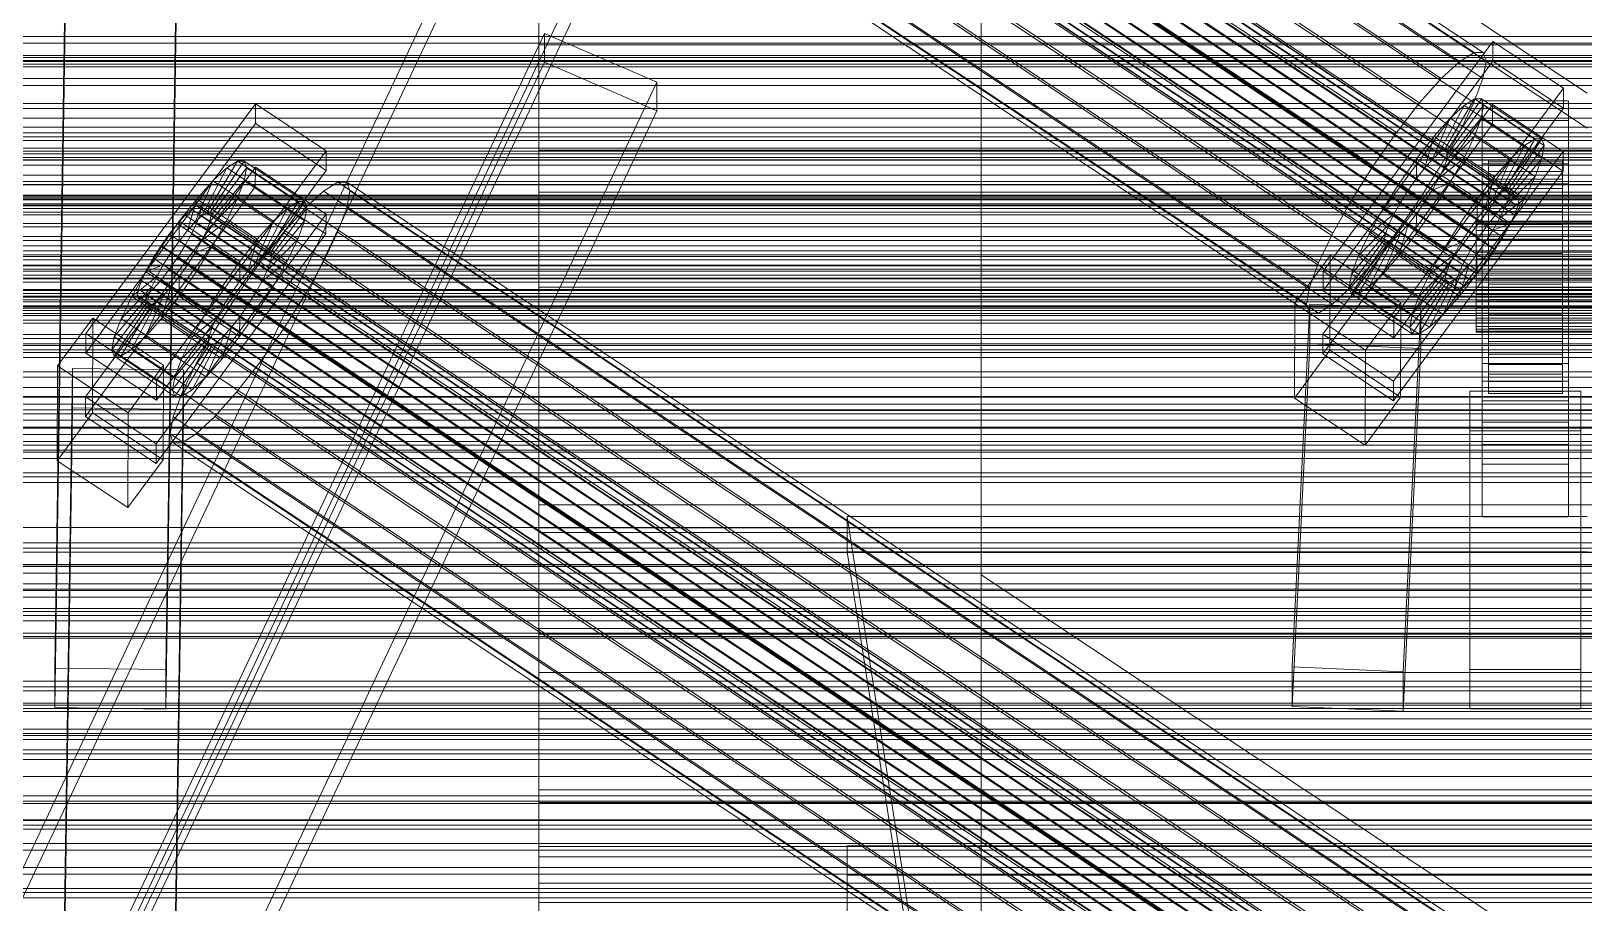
# Model space of a CAD drawing. Header units: millimetres. Extents: x -1970 to 59977, y -50268 to 6837.
# Drawn here: x -382.4 to -130.5, y -32689.6 to -32548.3 of the extents above; entities that cross this region are included whole.
import ezdxf

# ---------------------------------------------------------------- set-up
doc = ezdxf.new("R2010")
doc.units = ezdxf.units.MM
for name, color, linetype, lineweight in [('frontal_C01', 7, 'Continuous', 0), ('frontal_C02', 7, 'Continuous', 0), ('frontal_C03', 7, 'Continuous', 0), ('frontal_C03-dry', 7, 'Continuous', 0)]:
    doc.layers.add(name, color=color, linetype=linetype, lineweight=lineweight)

msp = doc.modelspace()

# ---------------------------------------------------------------- linework, layer by layer
at = {"layer": 'frontal_C01'}
for p, q in [((-334.938, -32430.836), (-150.629, -32553.167)), ((-332.629, -32429.388), (-148.32, -32551.72)), ((-331.181, -32429.381), (-146.872, -32551.713)), ((-330.692, -32430.815), (-146.383, -32553.146)), ((-355.53, -32433.246), (-141.731, -32575.15)), ((-355.017, -32433.243), (-141.218, -32575.148)), ((-357.415, -32434.747), (-143.617, -32576.651)), ((-356.348, -32433.759), (-142.549, -32575.663)), ((-355.022, -32434.735), (-141.224, -32576.64)), ((-354.844, -32433.751), (-141.045, -32575.656)), ((-337.95, -32433.624), (-153.641, -32555.956)), ((-331.197, -32433.591), (-146.887, -32555.922)), ((-146.196, -32579.757), (-359.995, -32437.852)), ((-358.659, -32436.143), (-144.861, -32578.048)), ((-356.363, -32437.834), (-142.565, -32579.738)), ((-355.541, -32436.128), (-141.742, -32578.032)), ((-341.461, -32437.565), (-157.152, -32559.896)), ((-332.659, -32437.521), (-148.35, -32559.852)), ((-361.332, -32439.757), (-147.533, -32581.662)), ((-357.434, -32439.738), (-143.635, -32581.642)), ((-363.648, -32443.633), (-149.85, -32585.538)), ((-362.578, -32441.729), (-148.779, -32583.634)), ((-360.017, -32443.615), (-146.218, -32585.52)), ((-358.68, -32441.71), (-144.881, -32583.614)), ((-160.922, -32564.719), (-345.231, -32442.388)), ((-334.981, -32442.337), (-150.672, -32564.668)), ((-364.471, -32445.34), (-150.672, -32587.244)), ((-361.352, -32445.324), (-147.554, -32587.229)), ((-365.168, -32447.716), (-151.369, -32589.62)), ((-364.995, -32448.224), (-151.196, -32590.128)), ((-364.989, -32446.732), (-151.191, -32588.637)), ((-364.482, -32448.221), (-150.683, -32590.126)), ((-363.664, -32447.708), (-149.865, -32589.613)), ((-362.596, -32446.72), (-148.798, -32588.625)), ((-349.002, -32447.765), (-164.693, -32570.096)), ((-338.003, -32447.71), (-153.694, -32570.042)), ((-352.519, -32453.33), (-168.21, -32575.662)), ((-341.52, -32453.275), (-157.211, -32575.607)), ((-355.541, -32458.704), (-171.232, -32581.035)), ((-345.291, -32458.653), (-160.982, -32580.984)), ((-378.512, -32651.552), (-375.644, -32459.604)), ((-357.646, -32459.846), (-360.514, -32651.793)), ((-357.863, -32463.52), (-173.554, -32585.851)), ((-349.061, -32463.476), (-164.752, -32585.807)), ((-378.512, -32657.956), (-375.644, -32466.008)), ((-360.514, -32658.197), (-357.646, -32466.249)), ((-359.326, -32467.45), (-175.016, -32589.781)), ((-352.572, -32467.416), (-168.263, -32589.747)), ((-359.83, -32470.226), (-175.521, -32592.557)), ((-355.584, -32470.205), (-171.275, -32592.536)), ((-359.341, -32471.659), (-175.032, -32593.991)), ((-357.893, -32471.652), (-173.584, -32593.983)), ((-130, -32558.316), (-228.298, -32493.072)), ((-228.298, -32493.072), (-228.298, -32636.423)), ((-228.298, -32642.111), (-228.298, -32498.76)), ((-228.298, -32498.76), (-130, -32564.003)), ((-300, -32521.477), (-300, -32567.576)), ((-300, -32589.772), (-300, -32545.296)), ((-172.809, -32587.154), (-145.277, -32549.915)), ((-150.629, -32553.167), (-148.32, -32551.72)), ((-148.32, -32551.72), (-146.872, -32551.713)), ((-146.872, -32551.713), (-146.383, -32553.146)), ((-145.289, -32553.117), (-145.277, -32549.915)), ((-145.277, -32549.915), (-133.809, -32557.527)), ((-145.289, -32553.117), (-172.821, -32590.356)), ((-153.641, -32555.956), (-150.629, -32553.167)), ((-146.383, -32553.146), (-146.887, -32555.922)), ((-133.821, -32560.729), (-145.289, -32553.117)), ((-157.152, -32559.896), (-153.641, -32555.956)), ((-146.887, -32555.922), (-148.35, -32559.852)), ((-133.809, -32557.527), (-161.341, -32594.766)), ((-153.199, -32567.539), (-148.226, -32559.219)), ((-152.686, -32567.536), (-147.143, -32559.214)), ((-148.226, -32559.219), (-149.953, -32560.302)), ((-147.143, -32559.214), (-148.226, -32559.219)), ((-148.226, -32559.219), (-138.396, -32565.743)), ((-147.143, -32559.214), (-137.313, -32565.738)), ((-146.777, -32560.286), (-147.143, -32559.214)), ((-133.809, -32557.527), (-133.821, -32560.729)), ((-373.501, -32597.3), (-345.969, -32560.061)), ((-345.981, -32563.263), (-345.969, -32560.061)), ((-345.969, -32560.061), (-334.501, -32567.673)), ((-172.847, -32597.4), (-145.315, -32560.161)), ((-161.353, -32597.968), (-133.821, -32560.729)), ((-160.922, -32564.719), (-157.152, -32559.896)), ((-154.017, -32568.052), (-149.953, -32560.302)), ((-152.513, -32568.044), (-146.777, -32560.286)), ((-149.953, -32560.302), (-152.207, -32562.388)), ((-148.35, -32559.852), (-150.672, -32564.668)), ((-149.953, -32560.302), (-140.123, -32566.826)), ((-147.155, -32562.363), (-146.777, -32560.286)), ((-147, -32562.755), (-147, -32559.553)), ((-147, -32559.553), (-133, -32559.553)), ((-147, -32605.026), (-147, -32559.553)), ((-146.777, -32560.286), (-136.948, -32566.81)), ((-145.327, -32563.363), (-145.315, -32560.161)), ((-145.315, -32560.161), (-133.847, -32567.773)), ((-133, -32559.553), (-133, -32562.755)), ((-133, -32559.553), (-133, -32605.026)), ((-345.981, -32563.263), (-373.513, -32600.502)), ((-334.513, -32570.875), (-345.981, -32563.263)), ((-145.327, -32563.363), (-172.859, -32600.602)), ((-155.085, -32569.04), (-152.207, -32562.388)), ((-152.207, -32562.388), (-154.833, -32565.335)), ((-152.692, -32569.028), (-147.155, -32562.363)), ((-152.207, -32562.388), (-142.377, -32568.912)), ((-148.249, -32565.302), (-147.155, -32562.363)), ((-147.155, -32562.363), (-137.325, -32568.887)), ((-133, -32562.755), (-147, -32562.755)), ((-147, -32562.755), (-147, -32608.228)), ((-133.859, -32570.974), (-145.327, -32563.363)), ((-133, -32608.228), (-133, -32562.755)), ((-164.693, -32570.096), (-160.922, -32564.719)), ((-154.833, -32565.335), (-157.653, -32568.943)), ((-156.329, -32570.436), (-154.833, -32565.335)), ((-154.833, -32565.335), (-145.003, -32571.86)), ((-150.672, -32564.668), (-153.694, -32570.042)), ((-153.21, -32570.42), (-148.249, -32565.302)), ((-149.985, -32568.905), (-148.249, -32565.302)), ((-148.249, -32565.302), (-138.419, -32571.827)), ((-140.123, -32566.826), (-144.188, -32574.576)), ((-138.396, -32565.743), (-143.369, -32574.063)), ((-137.313, -32565.738), (-142.856, -32574.061)), ((-136.948, -32566.81), (-142.683, -32574.568)), ((-142.377, -32568.912), (-140.123, -32566.826)), ((-140.123, -32566.826), (-138.396, -32565.743)), ((-138.396, -32565.743), (-137.313, -32565.738)), ((-136.948, -32566.81), (-137.325, -32568.887)), ((-137.313, -32565.738), (-136.948, -32566.81)), ((-334.501, -32567.673), (-362.033, -32604.912)), ((-353.892, -32577.685), (-348.918, -32569.365)), ((-353.378, -32577.682), (-347.835, -32569.36)), ((-348.918, -32569.365), (-350.645, -32570.448)), ((-347.835, -32569.36), (-348.918, -32569.365)), ((-348.918, -32569.365), (-339.088, -32575.889)), ((-347.835, -32569.36), (-338.005, -32575.884)), ((-347.47, -32570.432), (-347.835, -32569.36)), ((-334.501, -32567.673), (-334.513, -32570.875)), ((-300, -32567.576), (-300, -32609.747)), ((300, -32567.576), (-300, -32567.576)), ((-133.847, -32567.773), (-161.379, -32605.012)), ((-157.653, -32568.943), (-160.474, -32572.965)), ((-157.653, -32568.943), (-157.665, -32572.145)), ((-147.823, -32575.467), (-157.653, -32568.943)), ((-156.329, -32570.436), (-155.085, -32569.04)), ((-155.085, -32569.04), (-154.017, -32568.052)), ((-145.255, -32575.564), (-155.085, -32569.04)), ((-154.033, -32572.127), (-149.985, -32568.905)), ((-154.017, -32568.052), (-153.199, -32567.539)), ((-144.188, -32574.576), (-154.017, -32568.052)), ((-152.692, -32569.028), (-153.21, -32570.42)), ((-153.199, -32567.539), (-152.686, -32567.536)), ((-143.369, -32574.063), (-153.199, -32567.539)), ((-152.513, -32568.044), (-152.692, -32569.028)), ((-142.862, -32575.552), (-152.692, -32569.028)), ((-142.856, -32574.061), (-152.686, -32567.536)), ((-152.686, -32567.536), (-152.513, -32568.044)), ((-142.683, -32574.568), (-152.513, -32568.044)), ((-152.246, -32572.924), (-149.985, -32568.905)), ((-149.985, -32568.905), (-140.156, -32575.429)), ((-146, -32579.084), (-146, -32569.105)), ((-146, -32569.105), (-146, -32569.436)), ((-146, -32569.105), (-134, -32569.105)), ((-146, -32570.066), (-146, -32569.105)), ((-146, -32579.241), (-146, -32569.436)), ((-146, -32569.436), (-146, -32571.037)), ((-146, -32569.436), (-134, -32569.436)), ((-142.377, -32568.912), (-145.255, -32575.564)), ((-145.003, -32571.86), (-142.377, -32568.912)), ((-137.325, -32568.887), (-142.862, -32575.552)), ((-137.325, -32568.887), (-138.419, -32571.827)), ((-134, -32569.436), (-134, -32569.105)), ((-134, -32569.105), (-134, -32579.084)), ((-134, -32569.105), (-134, -32570.066)), ((-134, -32571.037), (-134, -32569.436)), ((-134, -32569.436), (-134, -32579.241)), ((-133.847, -32567.773), (-133.859, -32570.974)), ((-373.539, -32607.546), (-346.008, -32570.307)), ((-362.045, -32608.114), (-334.513, -32570.875)), ((-354.71, -32578.197), (-350.645, -32570.448)), ((-353.205, -32578.19), (-347.47, -32570.432)), ((-350.645, -32570.448), (-352.899, -32572.534)), ((-350.645, -32570.448), (-340.816, -32576.972)), ((-347.847, -32572.508), (-347.47, -32570.432)), ((-347.47, -32570.432), (-337.64, -32576.956)), ((-346.02, -32573.508), (-346.008, -32570.307)), ((-346.008, -32570.307), (-334.539, -32577.918)), ((-168.21, -32575.662), (-164.693, -32570.096)), ((-161.391, -32608.213), (-133.859, -32570.974)), ((-157.665, -32572.145), (-156.329, -32570.436)), ((-153.694, -32570.042), (-157.211, -32575.607)), ((-146.499, -32576.96), (-156.329, -32570.436)), ((-154.033, -32572.127), (-155.103, -32574.031)), ((-153.21, -32570.42), (-154.033, -32572.127)), ((-144.203, -32578.651), (-154.033, -32572.127)), ((-143.38, -32576.945), (-153.21, -32570.42)), ((-147.823, -32575.467), (-145.003, -32571.86)), ((-147, -32573), (-147, -32569.799)), ((-147, -32569.799), (-133, -32569.799)), ((-147, -32615.272), (-147, -32569.799)), ((-145.003, -32571.86), (-146.499, -32576.96)), ((-146, -32579.54), (-146, -32570.066)), ((-146, -32570.066), (-134, -32570.066)), ((-146, -32572.254), (-146, -32570.066)), ((-146, -32579.999), (-146, -32571.037)), ((-146, -32571.037), (-146, -32573.798)), ((-146, -32571.037), (-134, -32571.037)), ((-138.419, -32571.827), (-143.38, -32576.945)), ((-138.419, -32571.827), (-140.156, -32575.429)), ((-134, -32570.066), (-134, -32579.54)), ((-134, -32570.066), (-134, -32572.254)), ((-134, -32573.798), (-134, -32571.037)), ((-134, -32571.037), (-134, -32579.999)), ((-133, -32569.799), (-133, -32573)), ((-133, -32569.799), (-133, -32615.272)), ((-346.02, -32573.508), (-373.551, -32610.747)), ((-355.777, -32579.186), (-352.899, -32572.534)), ((-352.899, -32572.534), (-355.525, -32575.481)), ((-353.384, -32579.174), (-347.847, -32572.508)), ((-352.899, -32572.534), (-343.069, -32579.058)), ((-348.941, -32575.448), (-347.847, -32572.508)), ((-347.847, -32572.508), (-338.017, -32579.033)), ((-334.551, -32581.12), (-346.02, -32573.508)), ((-334.938, -32574.187), (-337.95, -32576.976)), ((-332.629, -32572.74), (-334.938, -32574.187)), ((-334.938, -32574.187), (-150.629, -32696.518)), ((-331.181, -32572.732), (-332.629, -32572.74)), ((-332.629, -32572.74), (-148.32, -32695.071)), ((-331.197, -32576.942), (-330.692, -32574.166)), ((-330.692, -32574.166), (-331.181, -32572.732)), ((-331.181, -32572.732), (-146.872, -32695.064)), ((-330.692, -32574.166), (-146.383, -32696.497)), ((-160.474, -32572.965), (-163.105, -32577.128)), ((-159.001, -32574.05), (-160.474, -32572.965)), ((-160.474, -32572.965), (-150.644, -32579.49)), ((-160.247, -32576.022), (-159.001, -32574.05)), ((-159.001, -32574.05), (-157.665, -32572.145)), ((-149.171, -32580.574), (-159.001, -32574.05)), ((-157.665, -32572.145), (-147.835, -32578.669)), ((-155.103, -32574.031), (-156.35, -32576.003)), ((-155.103, -32574.031), (-152.246, -32572.924)), ((-145.274, -32580.555), (-155.103, -32574.031)), ((-154.877, -32577.087), (-152.246, -32572.924)), ((-152.246, -32572.924), (-142.416, -32579.449)), ((-133, -32573), (-147, -32573)), ((-147, -32573), (-147, -32618.474)), ((-146, -32580.576), (-146, -32572.254)), ((-146, -32572.254), (-134, -32572.254)), ((-146, -32575.519), (-146, -32572.254)), ((-146, -32581.307), (-146, -32573.798)), ((-146, -32573.798), (-146, -32577.531)), ((-146, -32573.798), (-134, -32573.798)), ((-144.188, -32574.576), (-145.255, -32575.564)), ((-143.369, -32574.063), (-144.188, -32574.576)), ((-142.856, -32574.061), (-143.369, -32574.063)), ((-142.862, -32575.552), (-142.683, -32574.568)), ((-142.683, -32574.568), (-142.856, -32574.061)), ((-134, -32572.254), (-134, -32580.576)), ((-134, -32572.254), (-134, -32575.519)), ((-134, -32577.531), (-134, -32573.798)), ((-134, -32573.798), (-134, -32581.307)), ((-133, -32618.474), (-133, -32573)), ((-355.525, -32575.481), (-358.345, -32579.089)), ((-356.348, -32577.11), (-357.415, -32578.098)), ((-357.021, -32580.582), (-355.525, -32575.481)), ((-355.53, -32576.597), (-356.348, -32577.11)), ((-356.348, -32577.11), (-142.549, -32719.014)), ((-355.017, -32576.595), (-355.53, -32576.597)), ((-355.53, -32576.597), (-141.731, -32718.502)), ((-355.525, -32575.481), (-345.695, -32582.005)), ((-355.022, -32578.086), (-354.844, -32577.102)), ((-354.844, -32577.102), (-355.017, -32576.595)), ((-355.017, -32576.595), (-141.218, -32718.499)), ((-354.844, -32577.102), (-141.045, -32719.007)), ((-353.902, -32580.566), (-348.941, -32575.448)), ((-350.678, -32579.051), (-348.941, -32575.448)), ((-348.941, -32575.448), (-339.111, -32581.973)), ((-340.816, -32576.972), (-344.88, -32584.722)), ((-339.088, -32575.889), (-344.062, -32584.209)), ((-338.005, -32575.884), (-343.549, -32584.206)), ((-337.64, -32576.956), (-343.376, -32584.714)), ((-343.069, -32579.058), (-340.816, -32576.972)), ((-337.95, -32576.976), (-341.461, -32580.916)), ((-340.816, -32576.972), (-339.088, -32575.889)), ((-339.088, -32575.889), (-338.005, -32575.884)), ((-337.64, -32576.956), (-338.017, -32579.033)), ((-338.005, -32575.884), (-337.64, -32576.956)), ((-337.95, -32576.976), (-153.641, -32699.307)), ((-332.659, -32580.872), (-331.197, -32576.942)), ((-331.197, -32576.942), (-146.887, -32699.273)), ((-171.232, -32581.035), (-168.21, -32575.662)), ((-163.105, -32577.128), (-165.365, -32581.148)), ((-160.247, -32576.022), (-163.105, -32577.128)), ((-163.105, -32577.128), (-153.275, -32583.653)), ((-161.318, -32577.926), (-160.247, -32576.022)), ((-157.211, -32575.607), (-160.982, -32580.984)), ((-150.417, -32582.546), (-160.247, -32576.022)), ((-157.698, -32581.11), (-154.877, -32577.087)), ((-156.35, -32576.003), (-157.686, -32577.908)), ((-156.35, -32576.003), (-154.877, -32577.087)), ((-146.52, -32582.527), (-156.35, -32576.003)), ((-154.877, -32577.087), (-145.047, -32583.612)), ((-150.644, -32579.49), (-147.823, -32575.467)), ((-147.835, -32578.669), (-147.823, -32575.467)), ((-146.499, -32576.96), (-147.835, -32578.669)), ((-145.255, -32575.564), (-146.499, -32576.96)), ((-146, -32582.123), (-146, -32575.519)), ((-146, -32575.519), (-134, -32575.519)), ((-146, -32579.64), (-146, -32575.519)), ((-144.861, -32578.048), (-143.617, -32576.651)), ((-140.156, -32575.429), (-144.203, -32578.651)), ((-144.203, -32578.651), (-143.38, -32576.945)), ((-143.617, -32576.651), (-142.549, -32575.663)), ((-143.38, -32576.945), (-142.862, -32575.552)), ((-142.549, -32575.663), (-141.731, -32575.15)), ((-140.156, -32575.429), (-142.416, -32579.449)), ((-141.224, -32576.64), (-141.742, -32578.032)), ((-141.731, -32575.15), (-141.218, -32575.148)), ((-141.045, -32575.656), (-141.224, -32576.64)), ((-141.218, -32575.148), (-141.045, -32575.656)), ((-134, -32575.519), (-134, -32582.123)), ((-134, -32575.519), (-134, -32579.64)), ((-334.539, -32577.918), (-362.071, -32615.157)), ((-358.345, -32579.089), (-361.166, -32583.111)), ((-358.659, -32579.494), (-359.995, -32581.203)), ((-357.415, -32578.098), (-358.659, -32579.494)), ((-358.659, -32579.494), (-144.861, -32721.399)), ((-358.345, -32579.089), (-358.357, -32582.291)), ((-348.515, -32585.613), (-358.345, -32579.089)), ((-357.415, -32578.098), (-143.617, -32720.003)), ((-357.021, -32580.582), (-355.777, -32579.186)), ((-356.363, -32581.185), (-355.541, -32579.479)), ((-355.777, -32579.186), (-354.71, -32578.197)), ((-345.947, -32585.71), (-355.777, -32579.186)), ((-355.541, -32579.479), (-355.022, -32578.086)), ((-355.541, -32579.479), (-141.742, -32721.383)), ((-355.022, -32578.086), (-141.224, -32719.991)), ((-354.725, -32582.273), (-350.678, -32579.051)), ((-354.71, -32578.197), (-353.892, -32577.685)), ((-344.88, -32584.722), (-354.71, -32578.197)), ((-353.384, -32579.174), (-353.902, -32580.566)), ((-353.892, -32577.685), (-353.378, -32577.682)), ((-344.062, -32584.209), (-353.892, -32577.685)), ((-353.205, -32578.19), (-353.384, -32579.174)), ((-343.554, -32585.698), (-353.384, -32579.174)), ((-343.549, -32584.206), (-353.378, -32577.682)), ((-353.378, -32577.682), (-353.205, -32578.19)), ((-343.376, -32584.714), (-353.205, -32578.19)), ((-352.938, -32583.07), (-350.678, -32579.051)), ((-350.678, -32579.051), (-340.848, -32585.575)), ((-343.069, -32579.058), (-345.947, -32585.71)), ((-345.695, -32582.005), (-343.069, -32579.058)), ((-338.017, -32579.033), (-343.554, -32585.698)), ((-338.017, -32579.033), (-339.111, -32581.973)), ((-334.539, -32577.918), (-334.551, -32581.12)), ((-162.14, -32579.632), (-167.102, -32584.75)), ((-161.318, -32577.926), (-165.365, -32581.148)), ((-162.659, -32581.025), (-162.14, -32579.632)), ((-162.14, -32579.632), (-161.318, -32577.926)), ((-152.311, -32586.157), (-162.14, -32579.632)), ((-151.488, -32584.45), (-161.318, -32577.926)), ((-159.022, -32579.617), (-160.518, -32584.718)), ((-159.022, -32579.617), (-160.266, -32581.013)), ((-157.686, -32577.908), (-159.022, -32579.617)), ((-149.192, -32586.141), (-159.022, -32579.617)), ((-157.686, -32577.908), (-157.698, -32581.11)), ((-147.856, -32584.432), (-157.686, -32577.908)), ((-153.275, -32583.653), (-150.644, -32579.49)), ((-150.644, -32579.49), (-149.171, -32580.574)), ((-147.835, -32578.669), (-149.171, -32580.574)), ((-148, -32579.54), (-148, -32579.084)), ((-148, -32579.084), (-148, -32579.241)), ((-148, -32579.084), (148, -32579.084)), ((-148, -32579.241), (-148, -32579.999)), ((-148, -32579.241), (148, -32579.241)), ((-148, -32580.576), (-148, -32579.54)), ((-148, -32579.54), (148, -32579.54)), ((-146.196, -32579.757), (-144.861, -32578.048)), ((-146, -32583.076), (-146, -32577.531)), ((-146, -32577.531), (-146, -32581.983)), ((-146, -32577.531), (-134, -32577.531)), ((-146, -32579.241), (-146, -32579.084)), ((-134, -32579.084), (-146, -32579.084)), ((-146, -32579.084), (-146, -32579.54)), ((-146, -32579.999), (-146, -32579.241)), ((-134, -32579.241), (-146, -32579.241)), ((-134, -32579.54), (-146, -32579.54)), ((-146, -32579.54), (-146, -32580.576)), ((-146, -32584.075), (-146, -32579.64)), ((-146, -32579.64), (-134, -32579.64)), ((-146, -32584.334), (-146, -32579.64)), ((-145.274, -32580.555), (-144.203, -32578.651)), ((-142.416, -32579.449), (-145.274, -32580.555)), ((-142.416, -32579.449), (-145.047, -32583.612)), ((-141.742, -32578.032), (-142.565, -32579.738)), ((-134, -32581.983), (-134, -32577.531)), ((-134, -32577.531), (-134, -32583.076)), ((-134, -32579.084), (-134, -32579.241)), ((-134, -32579.54), (-134, -32579.084)), ((-134, -32579.241), (-134, -32579.999)), ((-134, -32580.576), (-134, -32579.54)), ((-134, -32579.64), (-134, -32584.075)), ((-134, -32579.64), (-134, -32584.334)), ((-362.083, -32618.359), (-334.551, -32581.12)), ((-359.995, -32581.203), (-361.332, -32583.109)), ((-146.196, -32723.108), (-359.995, -32581.203)), ((-358.357, -32582.291), (-357.021, -32580.582)), ((-357.434, -32583.089), (-356.363, -32581.185)), ((-347.191, -32587.106), (-357.021, -32580.582)), ((-356.363, -32581.185), (-142.565, -32723.09)), ((-353.902, -32580.566), (-354.725, -32582.273)), ((-344.073, -32587.09), (-353.902, -32580.566)), ((-348.515, -32585.613), (-345.695, -32582.005)), ((-345.695, -32582.005), (-347.191, -32587.106)), ((-341.461, -32580.916), (-345.231, -32585.739)), ((-339.111, -32581.973), (-344.073, -32587.09)), ((-341.461, -32580.916), (-157.152, -32703.247)), ((-339.111, -32581.973), (-340.848, -32585.575)), ((-334.981, -32585.688), (-332.659, -32580.872)), ((-332.659, -32580.872), (-148.35, -32703.203)), ((-173.554, -32585.851), (-171.232, -32581.035)), ((-162.837, -32582.009), (-168.573, -32589.767)), ((-162.659, -32581.025), (-168.196, -32587.69)), ((-165.365, -32581.148), (-167.102, -32584.75)), ((-161.333, -32582.001), (-165.397, -32589.751)), ((-165.365, -32581.148), (-155.535, -32587.672)), ((-160.982, -32580.984), (-164.752, -32585.807)), ((-160.266, -32581.013), (-163.144, -32587.665)), ((-162.837, -32582.009), (-162.659, -32581.025)), ((-162.664, -32582.517), (-162.837, -32582.009)), ((-153.008, -32588.533), (-162.837, -32582.009)), ((-152.829, -32587.549), (-162.659, -32581.025)), ((-161.333, -32582.001), (-162.151, -32582.514)), ((-160.266, -32581.013), (-161.333, -32582.001)), ((-151.503, -32588.526), (-161.333, -32582.001)), ((-160.518, -32584.718), (-157.698, -32581.11)), ((-150.436, -32587.537), (-160.266, -32581.013)), ((-157.698, -32581.11), (-147.868, -32587.634)), ((-149.171, -32580.574), (-150.417, -32582.546)), ((-148.779, -32583.634), (-147.533, -32581.662)), ((-148, -32579.999), (-148, -32581.307)), ((-148, -32579.999), (148, -32579.999)), ((-148, -32582.123), (-148, -32580.576)), ((-148, -32580.576), (148, -32580.576)), ((-148, -32581.307), (-148, -32583.076)), ((-148, -32581.307), (148, -32581.307)), ((-148, -32584.075), (-148, -32582.123)), ((-148, -32582.123), (148, -32582.123)), ((-147.533, -32581.662), (-146.196, -32579.757)), ((-146.52, -32582.527), (-145.274, -32580.555)), ((-146, -32581.307), (-146, -32579.999)), ((-134, -32579.999), (-146, -32579.999)), ((-134, -32580.576), (-146, -32580.576)), ((-146, -32580.576), (-146, -32582.123)), ((-146, -32583.076), (-146, -32581.307)), ((-134, -32581.307), (-146, -32581.307)), ((-146, -32581.983), (-146, -32585.184)), ((-134, -32581.983), (-146, -32581.983)), ((-146, -32581.983), (-146, -32586.849)), ((-134, -32582.123), (-146, -32582.123)), ((-146, -32582.123), (-146, -32584.075)), ((-143.635, -32581.642), (-144.881, -32583.614)), ((-142.565, -32579.738), (-143.635, -32581.642)), ((-134, -32579.999), (-134, -32581.307)), ((-134, -32582.123), (-134, -32580.576)), ((-134, -32581.307), (-134, -32583.076)), ((-134, -32585.184), (-134, -32581.983)), ((-134, -32586.849), (-134, -32581.983)), ((-134, -32584.075), (-134, -32582.123)), ((-361.166, -32583.111), (-363.797, -32587.274)), ((-361.332, -32583.109), (-362.578, -32585.08)), ((-361.332, -32583.109), (-147.533, -32725.013)), ((-359.693, -32584.196), (-361.166, -32583.111)), ((-361.166, -32583.111), (-351.336, -32589.636)), ((-360.939, -32586.168), (-359.693, -32584.196)), ((-359.693, -32584.196), (-358.357, -32582.291)), ((-349.863, -32590.72), (-359.693, -32584.196)), ((-358.68, -32585.061), (-357.434, -32583.089)), ((-358.357, -32582.291), (-348.527, -32588.815)), ((-357.434, -32583.089), (-143.635, -32724.994)), ((-355.796, -32584.177), (-357.042, -32586.148)), ((-354.725, -32582.273), (-355.796, -32584.177)), ((-355.796, -32584.177), (-352.938, -32583.07)), ((-345.966, -32590.701), (-355.796, -32584.177)), ((-355.569, -32587.233), (-352.938, -32583.07)), ((-344.895, -32588.797), (-354.725, -32582.273)), ((-352.938, -32583.07), (-343.108, -32589.595)), ((-344.88, -32584.722), (-345.947, -32585.71)), ((-344.062, -32584.209), (-344.88, -32584.722)), ((-343.549, -32584.206), (-344.062, -32584.209)), ((-343.554, -32585.698), (-343.376, -32584.714)), ((-343.376, -32584.714), (-343.549, -32584.206)), ((-177.394, -32592.4), (-171.658, -32584.642)), ((-171.715, -32600.011), (-171.658, -32584.642)), ((-171.658, -32584.642), (-160.19, -32592.254)), ((-162.664, -32582.517), (-168.208, -32590.839)), ((-162.151, -32582.514), (-167.125, -32590.834)), ((-163.144, -32587.665), (-160.518, -32584.718)), ((-162.151, -32582.514), (-162.664, -32582.517)), ((-152.835, -32589.041), (-162.664, -32582.517)), ((-152.321, -32589.038), (-162.151, -32582.514)), ((-160.518, -32584.718), (-150.688, -32591.242)), ((-155.535, -32587.672), (-153.275, -32583.653)), ((-155.535, -32587.672), (-151.488, -32584.45)), ((-153.275, -32583.653), (-150.417, -32582.546)), ((-151.488, -32584.45), (-152.311, -32586.157)), ((-150.417, -32582.546), (-151.488, -32584.45)), ((-149.85, -32585.538), (-148.779, -32583.634)), ((-149.192, -32586.141), (-147.856, -32584.432)), ((-148, -32583.076), (-148, -32585.184)), ((-148, -32583.076), (148, -32583.076)), ((-148, -32586.298), (-148, -32584.075)), ((-148, -32584.075), (148, -32584.075)), ((-145.047, -32583.612), (-147.868, -32587.634)), ((-147.868, -32587.634), (-147.856, -32584.432)), ((-147.856, -32584.432), (-146.52, -32582.527)), ((-145.047, -32583.612), (-146.52, -32582.527)), ((-144.881, -32583.614), (-146.218, -32585.52)), ((-146, -32585.184), (-146, -32583.076)), ((-134, -32583.076), (-146, -32583.076)), ((-134, -32584.075), (-146, -32584.075)), ((-146, -32584.075), (-146, -32586.298)), ((-146, -32586.298), (-146, -32584.334)), ((-146, -32584.334), (-134, -32584.334)), ((-146, -32589.283), (-146, -32584.334)), ((-134, -32583.076), (-134, -32585.184)), ((-134, -32586.298), (-134, -32584.075)), ((-134, -32584.334), (-134, -32586.298)), ((-134, -32584.334), (-134, -32589.283)), ((-363.648, -32586.984), (-364.471, -32588.691)), ((-360.939, -32586.168), (-363.797, -32587.274)), ((-362.578, -32585.08), (-363.648, -32586.984)), ((-363.648, -32586.984), (-149.85, -32728.889)), ((-362.578, -32585.08), (-148.779, -32726.985)), ((-362.01, -32588.072), (-360.939, -32586.168)), ((-361.352, -32588.675), (-360.017, -32586.966)), ((-351.109, -32592.692), (-360.939, -32586.168)), ((-360.017, -32586.966), (-358.68, -32585.061)), ((-360.017, -32586.966), (-146.218, -32728.871)), ((-358.68, -32585.061), (-144.881, -32726.965)), ((-358.39, -32591.255), (-355.569, -32587.233)), ((-357.042, -32586.148), (-358.378, -32588.054)), ((-357.042, -32586.148), (-355.569, -32587.233)), ((-347.212, -32592.673), (-357.042, -32586.148)), ((-355.569, -32587.233), (-345.739, -32593.757)), ((-351.336, -32589.636), (-348.515, -32585.613)), ((-345.231, -32585.739), (-349.002, -32591.116)), ((-348.527, -32588.815), (-348.515, -32585.613)), ((-347.191, -32587.106), (-348.527, -32588.815)), ((-345.947, -32585.71), (-347.191, -32587.106)), ((-160.922, -32708.07), (-345.231, -32585.739)), ((-340.848, -32585.575), (-344.895, -32588.797)), ((-344.895, -32588.797), (-344.073, -32587.09)), ((-344.073, -32587.09), (-343.554, -32585.698)), ((-340.848, -32585.575), (-343.108, -32589.595)), ((-338.003, -32591.061), (-334.981, -32585.688)), ((-334.981, -32585.688), (-150.672, -32708.019)), ((-175.016, -32589.781), (-173.554, -32585.851)), ((-172.809, -32587.154), (-172.821, -32590.356)), ((-161.341, -32594.766), (-172.809, -32587.154)), ((-164.752, -32585.807), (-168.263, -32589.747)), ((-167.102, -32584.75), (-168.196, -32587.69)), ((-167.102, -32584.75), (-157.272, -32591.275)), ((-157.272, -32591.275), (-152.311, -32586.157)), ((-152.311, -32586.157), (-152.829, -32587.549)), ((-151.191, -32588.637), (-150.672, -32587.244)), ((-150.688, -32591.242), (-149.192, -32586.141)), ((-150.672, -32587.244), (-149.85, -32585.538)), ((-150.436, -32587.537), (-149.192, -32586.141)), ((-147.554, -32587.229), (-148.798, -32588.625)), ((-148, -32585.184), (-148, -32587.489)), ((148, -32585.184), (-148, -32585.184)), ((-148, -32588.643), (-148, -32586.298)), ((-148, -32586.298), (148, -32586.298)), ((-146.218, -32585.52), (-147.554, -32587.229)), ((-146, -32585.184), (-134, -32585.184)), ((-146, -32587.489), (-146, -32585.184)), ((-134, -32586.298), (-146, -32586.298)), ((-146, -32586.298), (-146, -32588.643)), ((-146, -32587.489), (-146, -32586.849)), ((-146, -32586.849), (-146, -32591.798)), ((-146, -32586.849), (-134, -32586.849)), ((-134, -32585.184), (-134, -32587.489)), ((-134, -32588.643), (-134, -32586.298)), ((-134, -32591.798), (-134, -32586.849)), ((-134, -32586.849), (-134, -32587.489)), ((-363.797, -32587.274), (-366.057, -32591.294)), ((-362.01, -32588.072), (-366.057, -32591.294)), ((-364.471, -32588.691), (-364.989, -32590.083)), ((-364.471, -32588.691), (-150.672, -32730.595)), ((-363.797, -32587.274), (-353.967, -32593.798)), ((-362.833, -32589.778), (-362.01, -32588.072)), ((-362.596, -32590.071), (-361.352, -32588.675)), ((-352.18, -32594.596), (-362.01, -32588.072)), ((-361.352, -32588.675), (-147.554, -32730.58)), ((-359.714, -32589.763), (-361.21, -32594.863)), ((-359.714, -32589.763), (-360.958, -32591.159)), ((-358.378, -32588.054), (-359.714, -32589.763)), ((-349.884, -32596.287), (-359.714, -32589.763)), ((-358.378, -32588.054), (-358.39, -32591.255)), ((-348.548, -32594.578), (-358.378, -32588.054)), ((-353.967, -32593.798), (-351.336, -32589.636)), ((-351.336, -32589.636), (-349.863, -32590.72)), ((-348.527, -32588.815), (-349.863, -32590.72)), ((-345.966, -32590.701), (-344.895, -32588.797)), ((-343.108, -32589.595), (-345.966, -32590.701)), ((-343.108, -32589.595), (-345.739, -32593.757)), ((-168.263, -32589.747), (-171.275, -32592.536)), ((-168.196, -32587.69), (-168.573, -32589.767)), ((-168.196, -32587.69), (-158.366, -32594.214)), ((-167.125, -32590.834), (-165.397, -32589.751)), ((-165.397, -32589.751), (-163.144, -32587.665)), ((-165.397, -32589.751), (-155.567, -32596.275)), ((-163.144, -32587.665), (-153.314, -32594.189)), ((-158.743, -32596.291), (-153.008, -32588.533)), ((-158.378, -32597.363), (-152.835, -32589.041)), ((-158.366, -32594.214), (-152.829, -32587.549)), ((-157.295, -32597.358), (-152.321, -32589.038)), ((-157.272, -32591.275), (-155.535, -32587.672)), ((-155.567, -32596.275), (-151.503, -32588.526)), ((-153.314, -32594.189), (-150.436, -32587.537)), ((-152.829, -32587.549), (-153.008, -32588.533)), ((-153.008, -32588.533), (-152.835, -32589.041)), ((-152.835, -32589.041), (-152.321, -32589.038)), ((-152.321, -32589.038), (-151.503, -32588.526)), ((-151.503, -32588.526), (-150.436, -32587.537)), ((-151.369, -32589.62), (-151.191, -32588.637)), ((-151.196, -32590.128), (-151.369, -32589.62)), ((-147.868, -32587.634), (-150.688, -32591.242)), ((-149.865, -32589.613), (-150.683, -32590.126)), ((-148.798, -32588.625), (-149.865, -32589.613)), ((-148, -32587.489), (-148, -32589.834)), ((-148, -32587.489), (148, -32587.489)), ((-148, -32590.947), (-148, -32588.643)), ((-148, -32588.643), (148, -32588.643)), ((-146, -32589.834), (-146, -32587.489)), ((-134, -32587.489), (-146, -32587.489)), ((-146, -32588.643), (-146, -32589.283)), ((-134, -32588.643), (-146, -32588.643)), ((-146, -32588.643), (-146, -32590.947)), ((-146, -32589.283), (-134, -32589.283)), ((-146, -32594.149), (-146, -32589.283)), ((-134, -32587.489), (-134, -32589.834)), ((-134, -32589.283), (-134, -32588.643)), ((-134, -32590.947), (-134, -32588.643)), ((-134, -32589.283), (-134, -32594.149)), ((-363.53, -32592.154), (-369.265, -32599.913)), ((-363.351, -32591.171), (-368.888, -32597.836)), ((-362.833, -32589.778), (-367.794, -32594.896)), ((-366.057, -32591.294), (-367.794, -32594.896)), ((-362.025, -32592.147), (-366.09, -32599.897)), ((-366.057, -32591.294), (-356.228, -32597.818)), ((-364.989, -32590.083), (-365.168, -32591.067)), ((-365.168, -32591.067), (-364.995, -32591.575)), ((-365.168, -32591.067), (-151.369, -32732.972)), ((-364.995, -32591.575), (-364.482, -32591.572)), ((-364.995, -32591.575), (-151.196, -32733.479)), ((-364.989, -32590.083), (-151.191, -32731.988)), ((-364.482, -32591.572), (-363.664, -32591.06)), ((-364.482, -32591.572), (-150.683, -32733.477)), ((-360.958, -32591.159), (-363.836, -32597.811)), ((-363.664, -32591.06), (-362.596, -32590.071)), ((-363.664, -32591.06), (-149.865, -32732.964)), ((-363.53, -32592.154), (-363.351, -32591.171)), ((-363.357, -32592.662), (-363.53, -32592.154)), ((-353.7, -32598.679), (-363.53, -32592.154)), ((-363.351, -32591.171), (-362.833, -32589.778)), ((-353.521, -32597.695), (-363.351, -32591.171)), ((-362.025, -32592.147), (-362.843, -32592.66)), ((-353.003, -32596.303), (-362.833, -32589.778)), ((-362.596, -32590.071), (-148.798, -32731.976)), ((-360.958, -32591.159), (-362.025, -32592.147)), ((-352.196, -32598.671), (-362.025, -32592.147)), ((-361.21, -32594.863), (-358.39, -32591.255)), ((-351.128, -32597.683), (-360.958, -32591.159)), ((-358.39, -32591.255), (-348.56, -32597.78)), ((-349.002, -32591.116), (-352.519, -32596.681)), ((-349.863, -32590.72), (-351.109, -32592.692)), ((-349.002, -32591.116), (-164.693, -32713.448)), ((-347.212, -32592.673), (-345.966, -32590.701)), ((-341.52, -32596.626), (-338.003, -32591.061)), ((-338.003, -32591.061), (-153.694, -32713.393)), ((-300, -32628.807), (-300, -32589.772)), ((300, -32589.772), (-300, -32589.772)), ((-175.521, -32592.557), (-175.016, -32589.781)), ((-172.821, -32590.356), (-161.353, -32597.968)), ((-168.573, -32589.767), (-168.208, -32590.839)), ((-168.573, -32589.767), (-158.743, -32596.291)), ((-168.208, -32590.839), (-167.125, -32590.834)), ((-168.208, -32590.839), (-158.378, -32597.363)), ((-167.125, -32590.834), (-157.295, -32597.358)), ((-160.19, -32592.254), (-165.926, -32600.012)), ((-160.19, -32592.254), (-160.247, -32607.622)), ((-158.366, -32594.214), (-157.272, -32591.275)), ((-150.688, -32591.242), (-153.314, -32594.189)), ((-150.683, -32590.126), (-151.196, -32590.128)), ((-148, -32589.834), (-148, -32592.057)), ((-148, -32589.834), (148, -32589.834)), ((-148, -32593.056), (-148, -32590.947)), ((-148, -32590.947), (148, -32590.947)), ((-148, -32592.057), (-148, -32594.009)), ((-148, -32592.057), (148, -32592.057)), ((-146, -32592.057), (-146, -32589.834)), ((-146, -32589.834), (-146, -32591.798)), ((-134, -32589.834), (-146, -32589.834)), ((-146, -32590.947), (-146, -32594.149)), ((-134, -32590.947), (-146, -32590.947)), ((-146, -32590.947), (-146, -32593.056)), ((-146, -32591.798), (-146, -32596.492)), ((-146, -32591.798), (-134, -32591.798)), ((-146, -32594.009), (-146, -32592.057)), ((-146, -32592.057), (-146, -32596.492)), ((-134, -32592.057), (-146, -32592.057)), ((-134, -32591.798), (-134, -32589.834)), ((-134, -32589.834), (-134, -32592.057)), ((-134, -32594.149), (-134, -32590.947)), ((-134, -32593.056), (-134, -32590.947)), ((-134, -32596.492), (-134, -32591.798)), ((-134, -32596.492), (-134, -32592.057)), ((-134, -32592.057), (-134, -32594.009)), ((-378.086, -32602.546), (-372.35, -32594.788)), ((-372.408, -32610.156), (-372.35, -32594.788)), ((-372.35, -32594.788), (-360.882, -32602.4)), ((-363.357, -32592.662), (-368.9, -32600.985)), ((-362.843, -32592.66), (-367.817, -32600.979)), ((-362.843, -32592.66), (-363.357, -32592.662)), ((-353.527, -32599.187), (-363.357, -32592.662)), ((-353.014, -32599.184), (-362.843, -32592.66)), ((-356.228, -32597.818), (-353.967, -32593.798)), ((-356.228, -32597.818), (-352.18, -32594.596)), ((-353.967, -32593.798), (-351.109, -32592.692)), ((-352.18, -32594.596), (-353.003, -32596.303)), ((-351.109, -32592.692), (-352.18, -32594.596)), ((-349.884, -32596.287), (-348.548, -32594.578)), ((-345.739, -32593.757), (-348.56, -32597.78)), ((-348.56, -32597.78), (-348.548, -32594.578)), ((-348.548, -32594.578), (-347.212, -32592.673)), ((-345.739, -32593.757), (-347.212, -32592.673)), ((-177.811, -32651.356), (-174.943, -32592.537)), ((-177.394, -32592.4), (-177.451, -32607.769)), ((-165.926, -32600.012), (-177.394, -32592.4)), ((-175.032, -32593.991), (-175.521, -32592.557)), ((-173.584, -32593.983), (-175.032, -32593.991)), ((-174.943, -32598.941), (-174.943, -32592.537)), ((-174.943, -32592.537), (-156.962, -32593.323)), ((-171.275, -32592.536), (-173.584, -32593.983)), ((-161.353, -32597.968), (-161.341, -32594.766)), ((-156.962, -32593.323), (-159.83, -32652.143)), ((-158.743, -32596.291), (-158.366, -32594.214)), ((-156.962, -32593.323), (-156.962, -32599.728)), ((-153.314, -32594.189), (-155.567, -32596.275)), ((-148, -32594.825), (-148, -32593.056)), ((-148, -32593.056), (148, -32593.056)), ((-148, -32594.009), (-148, -32595.556)), ((-148, -32594.009), (148, -32594.009)), ((-146, -32593.056), (-146, -32598.601)), ((-134, -32593.056), (-146, -32593.056)), ((-146, -32593.056), (-146, -32594.825)), ((-146, -32595.556), (-146, -32594.009)), ((-146, -32594.009), (-146, -32600.613)), ((-134, -32594.009), (-146, -32594.009)), ((-146, -32594.149), (-134, -32594.149)), ((-146, -32598.601), (-146, -32594.149)), ((-134, -32598.601), (-134, -32593.056)), ((-134, -32594.825), (-134, -32593.056)), ((-134, -32600.613), (-134, -32594.009)), ((-134, -32594.009), (-134, -32595.556)), ((-134, -32594.149), (-134, -32598.601)), ((-373.501, -32597.3), (-373.513, -32600.502)), ((-362.033, -32604.912), (-373.501, -32597.3)), ((-367.794, -32594.896), (-368.888, -32597.836)), ((-367.794, -32594.896), (-357.964, -32601.42)), ((-363.836, -32597.811), (-361.21, -32594.863)), ((-361.21, -32594.863), (-351.38, -32601.388)), ((-357.964, -32601.42), (-353.003, -32596.303)), ((-352.519, -32596.681), (-355.541, -32602.055)), ((-353.003, -32596.303), (-353.521, -32597.695)), ((-352.519, -32596.681), (-168.21, -32719.013)), ((-351.38, -32601.388), (-349.884, -32596.287)), ((-351.128, -32597.683), (-349.884, -32596.287)), ((-345.291, -32602.004), (-341.52, -32596.626)), ((-341.52, -32596.626), (-157.211, -32718.958)), ((-158.378, -32597.363), (-158.743, -32596.291)), ((-155.567, -32596.275), (-157.295, -32597.358)), ((-148, -32596.132), (-148, -32594.825)), ((-148, -32594.825), (148, -32594.825)), ((-148, -32595.556), (-148, -32596.592)), ((-148, -32595.556), (148, -32595.556)), ((-148, -32596.891), (-148, -32596.132)), ((-148, -32596.132), (148, -32596.132)), ((-148, -32596.592), (-148, -32597.047)), ((-148, -32596.592), (148, -32596.592)), ((-148, -32597.047), (-148, -32596.891)), ((-148, -32596.891), (148, -32596.891)), ((-148, -32597.047), (148, -32597.047)), ((-146, -32594.825), (-146, -32602.334)), ((-134, -32594.825), (-146, -32594.825)), ((-146, -32594.825), (-146, -32596.132)), ((-146, -32596.592), (-146, -32595.556)), ((-146, -32595.556), (-146, -32603.878)), ((-134, -32595.556), (-146, -32595.556)), ((-146, -32596.132), (-146, -32605.095)), ((-134, -32596.132), (-146, -32596.132)), ((-146, -32596.132), (-146, -32596.891)), ((-146, -32596.492), (-146, -32600.613)), ((-146, -32596.492), (-134, -32596.492)), ((-146, -32597.047), (-146, -32596.592)), ((-146, -32596.592), (-146, -32606.066)), ((-134, -32596.592), (-146, -32596.592)), ((-146, -32596.891), (-146, -32606.696)), ((-134, -32596.891), (-146, -32596.891)), ((-146, -32596.891), (-146, -32597.047)), ((-146, -32597.047), (-146, -32607.027)), ((-134, -32597.047), (-146, -32597.047)), ((-134, -32602.334), (-134, -32594.825)), ((-134, -32596.132), (-134, -32594.825)), ((-134, -32603.878), (-134, -32595.556)), ((-134, -32595.556), (-134, -32596.592)), ((-134, -32605.095), (-134, -32596.132)), ((-134, -32596.891), (-134, -32596.132)), ((-134, -32600.613), (-134, -32596.492)), ((-134, -32606.066), (-134, -32596.592)), ((-134, -32596.592), (-134, -32597.047)), ((-134, -32606.696), (-134, -32596.891)), ((-134, -32597.047), (-134, -32596.891)), ((-134, -32607.027), (-134, -32597.047)), ((-368.888, -32597.836), (-369.265, -32599.913)), ((-368.888, -32597.836), (-359.058, -32604.36)), ((-366.09, -32599.897), (-363.836, -32597.811)), ((-363.836, -32597.811), (-354.006, -32604.335)), ((-359.436, -32606.437), (-353.7, -32598.679)), ((-359.07, -32607.509), (-353.527, -32599.187)), ((-359.058, -32604.36), (-353.521, -32597.695)), ((-357.987, -32607.504), (-353.014, -32599.184)), ((-357.964, -32601.42), (-356.228, -32597.818)), ((-356.26, -32606.421), (-352.196, -32598.671)), ((-354.006, -32604.335), (-351.128, -32597.683)), ((-353.521, -32597.695), (-353.7, -32598.679)), ((-353.7, -32598.679), (-353.527, -32599.187)), ((-353.527, -32599.187), (-353.014, -32599.184)), ((-353.014, -32599.184), (-352.196, -32598.671)), ((-352.196, -32598.671), (-351.128, -32597.683)), ((-348.56, -32597.78), (-351.38, -32601.388)), ((-177.811, -32657.76), (-174.943, -32598.941)), ((-156.962, -32599.728), (-174.943, -32598.941)), ((-172.847, -32597.4), (-172.859, -32600.602)), ((-161.379, -32605.012), (-172.847, -32597.4)), ((-159.83, -32658.547), (-156.962, -32599.728)), ((-157.295, -32597.358), (-158.378, -32597.363)), ((-146, -32598.601), (-134, -32598.601)), ((-146, -32602.334), (-146, -32598.601)), ((-134, -32598.601), (-134, -32602.334)), ((-373.513, -32600.502), (-362.045, -32608.114)), ((-369.265, -32599.913), (-368.9, -32600.985)), ((-369.265, -32599.913), (-359.436, -32606.437)), ((-368.9, -32600.985), (-367.817, -32600.979)), ((-368.9, -32600.985), (-359.07, -32607.509)), ((-367.817, -32600.979), (-366.09, -32599.897)), ((-367.817, -32600.979), (-357.987, -32607.504)), ((-366.09, -32599.897), (-356.26, -32606.421)), ((-359.058, -32604.36), (-357.964, -32601.42)), ((-355.541, -32602.055), (-357.863, -32606.871)), ((-355.541, -32602.055), (-171.232, -32724.386)), ((-351.38, -32601.388), (-354.006, -32604.335)), ((-349.061, -32606.827), (-345.291, -32602.004)), ((-345.291, -32602.004), (-160.982, -32724.335)), ((-171.715, -32600.011), (-177.451, -32607.769)), ((-172.859, -32600.602), (-161.391, -32608.213)), ((-160.247, -32607.622), (-171.715, -32600.011)), ((-165.983, -32615.38), (-165.926, -32600.012)), ((-147, -32617.539), (-147, -32602.171)), ((-147, -32602.171), (-133, -32602.171)), ((-147, -32611.645), (-147, -32602.171)), ((-146, -32600.613), (-146, -32603.878)), ((-146, -32600.613), (-134, -32600.613)), ((-146, -32602.334), (-134, -32602.334)), ((-146, -32605.095), (-146, -32602.334)), ((-134, -32603.878), (-134, -32600.613)), ((-134, -32602.334), (-134, -32605.095)), ((-133, -32602.171), (-133, -32617.539)), ((-133, -32602.171), (-133, -32611.645)), ((-378.512, -32794.903), (-375.644, -32602.955)), ((-378.086, -32602.546), (-378.143, -32617.914)), ((-366.618, -32610.158), (-378.086, -32602.546)), ((-375.644, -32609.359), (-375.644, -32602.955)), ((-375.644, -32602.955), (-357.646, -32603.197)), ((-360.882, -32602.4), (-366.618, -32610.158)), ((-360.882, -32602.4), (-360.939, -32617.768)), ((-357.646, -32603.197), (-360.514, -32795.145)), ((-359.436, -32606.437), (-359.058, -32604.36)), ((-357.646, -32603.197), (-357.646, -32609.601)), ((-354.006, -32604.335), (-356.26, -32606.421)), ((-146, -32603.878), (-146, -32606.066)), ((-146, -32603.878), (-134, -32603.878)), ((-134, -32606.066), (-134, -32603.878)), ((-362.045, -32608.114), (-362.033, -32604.912)), ((-359.07, -32607.509), (-359.436, -32606.437)), ((-357.863, -32606.871), (-359.326, -32610.801)), ((-356.26, -32606.421), (-357.987, -32607.504)), ((-357.863, -32606.871), (-173.554, -32729.202)), ((-352.572, -32610.767), (-349.061, -32606.827)), ((-349.061, -32606.827), (-164.752, -32729.158)), ((-161.391, -32608.213), (-161.379, -32605.012)), ((-149, -32613.057), (-149, -32606.653)), ((-149, -32606.653), (-131, -32606.653)), ((-149, -32651.748), (-149, -32606.653)), ((-133, -32605.026), (-147, -32605.026)), ((-147, -32605.026), (-147, -32608.228)), ((-146, -32605.095), (-134, -32605.095)), ((-146, -32606.696), (-146, -32605.095)), ((-146, -32606.066), (-146, -32607.027)), ((-146, -32606.066), (-134, -32606.066)), ((-146, -32606.696), (-134, -32606.696)), ((-146, -32607.027), (-146, -32606.696)), ((-146, -32607.027), (-134, -32607.027)), ((-134, -32605.095), (-134, -32606.696)), ((-134, -32607.027), (-134, -32606.066)), ((-134, -32606.696), (-134, -32607.027)), ((-133, -32608.228), (-133, -32605.026)), ((-131, -32606.653), (-131, -32613.057)), ((-131, -32606.653), (-131, -32651.748)), ((-378.512, -32801.307), (-375.644, -32609.359)), ((-357.646, -32609.601), (-375.644, -32609.359)), ((-373.539, -32607.546), (-373.551, -32610.747)), ((-362.071, -32615.157), (-373.539, -32607.546)), ((-360.514, -32801.548), (-357.646, -32609.601)), ((-357.987, -32607.504), (-359.07, -32607.509)), ((-300, -32609.747), (-300, -32645.117)), ((300, -32609.747), (-300, -32609.747)), ((-177.451, -32607.769), (-165.983, -32615.38)), ((-165.983, -32615.38), (-160.247, -32607.622)), ((-147, -32608.228), (-133, -32608.228)), ((-372.408, -32610.156), (-378.143, -32617.914)), ((-373.551, -32610.747), (-362.083, -32618.359)), ((-360.939, -32617.768), (-372.408, -32610.156)), ((-366.675, -32625.526), (-366.618, -32610.158)), ((-359.326, -32610.801), (-359.83, -32613.577)), ((-359.326, -32610.801), (-175.016, -32733.132)), ((-355.584, -32613.556), (-352.572, -32610.767)), ((-352.572, -32610.767), (-168.263, -32733.098)), ((-133, -32611.645), (-147, -32611.645)), ((-147, -32611.645), (-147, -32627.013)), ((-133, -32627.013), (-133, -32611.645)), ((-359.83, -32613.577), (-359.341, -32615.01)), ((-359.83, -32613.577), (-175.521, -32735.908)), ((-357.893, -32615.003), (-355.584, -32613.556)), ((-355.584, -32613.556), (-171.275, -32735.887)), ((-131, -32613.057), (-149, -32613.057)), ((-149, -32658.151), (-149, -32613.057)), ((-131, -32658.151), (-131, -32613.057)), ((-362.083, -32618.359), (-362.071, -32615.157)), ((-359.341, -32615.01), (-357.893, -32615.003)), ((-359.341, -32615.01), (-175.032, -32737.342)), ((-357.893, -32615.003), (-173.584, -32737.334)), ((-133, -32615.272), (-147, -32615.272)), ((-147, -32615.272), (-147, -32618.474)), ((-133, -32618.474), (-133, -32615.272)), ((-378.143, -32617.914), (-366.675, -32625.526)), ((-366.675, -32625.526), (-360.939, -32617.768)), ((-133, -32617.539), (-147, -32617.539)), ((-147, -32617.539), (-147, -32627.013)), ((-147, -32618.474), (-133, -32618.474)), ((-133, -32627.013), (-133, -32617.539)), ((-147, -32627.013), (-133, -32627.013)), ((-300, -32659.742), (-300, -32628.807)), ((300, -32628.807), (-300, -32628.807)), ((-130, -32701.667), (-228.298, -32636.423)), ((-228.298, -32636.423), (-228.298, -32779.774)), ((-228.298, -32636.423), (-228.298, -32642.111)), ((-228.298, -32785.462), (-228.298, -32642.111)), ((-228.298, -32642.111), (-130, -32707.354)), ((-300, -32645.117), (-300, -32671.275)), ((300, -32645.117), (-300, -32645.117)), ((-425, -32645.87), (425, -32645.87)), ((-360.514, -32651.793), (-378.512, -32651.552)), ((-378.512, -32651.552), (-378.512, -32657.956)), ((-360.514, -32658.197), (-360.514, -32651.793)), ((-159.83, -32652.143), (-177.811, -32651.356)), ((-177.811, -32651.356), (-177.811, -32657.76)), ((-159.83, -32658.547), (-159.83, -32652.143)), ((-131, -32651.748), (-149, -32651.748)), ((-149, -32651.748), (-149, -32658.151)), ((-131, -32658.151), (-131, -32651.748)), ((425, -32657.238), (-425, -32657.238)), ((-177.811, -32657.76), (-159.83, -32658.547)), ((-378.512, -32657.956), (-360.514, -32658.197)), ((-300, -32680.469), (-300, -32659.742)), ((300, -32659.742), (-300, -32659.742)), ((-149, -32658.151), (-131, -32658.151)), ((425, -32662.134), (-425, -32662.134)), ((-300, -32671.275), (-300, -32686.439)), ((300, -32671.275), (-300, -32671.275)), ((-425, -32673.503), (425, -32673.503)), ((250, -32680.37), (-250, -32680.37)), ((-250, -32680.37), (-250, -35735.764)), ((-250, -32680.37), (-250, -32685.104)), ((-300, -32689.575), (-300, -32680.469)), ((300, -32680.469), (-300, -32680.469)), ((-250, -35740.498), (-250, -32685.104)), ((-250, -32685.104), (250, -32685.104)), ((-300, -32686.439), (-300, -32689.575)), ((300, -32686.439), (-300, -32686.439)), ((300, -32689.575), (-300, -32689.575))]:
    msp.add_line(p, q, dxfattribs=at)
at = {"layer": 'frontal_C02'}
for p, q in [((-300, -32550.456), (-300, -32386.787)), ((-300, -32410.695), (-300, -32574.364)), ((-439.114, -32801.266), (-299.114, -32504.801)), ((-439.114, -32805.942), (-299.114, -32509.477)), ((-280.886, -32512.674), (-420.886, -32809.138)), ((-420.886, -32813.814), (-280.886, -32517.35)), ((-439.114, -32845.106), (-299.114, -32548.641)), ((-299.114, -32553.317), (-299.114, -32548.641)), ((-299.114, -32548.641), (-280.886, -32556.513)), ((300, -32550.456), (-300, -32550.456)), ((-300, -32550.456), (-300, -32574.364)), ((-439.114, -32849.782), (-299.114, -32553.317)), ((-280.886, -32561.19), (-299.114, -32553.317)), ((-280.886, -32556.513), (-420.886, -32852.978)), ((-280.886, -32556.513), (-280.886, -32561.19)), ((-420.886, -32857.654), (-280.886, -32561.19)), ((-300, -32574.364), (300, -32574.364)), ((-300, -32629.557), (-300, -32625.048)), ((-300, -32625.048), (-300, -32632.799)), ((300, -32625.048), (-300, -32625.048)), ((-130, -32626.968), (-250, -32626.968)), ((-250, -32626.968), (-228.298, -32766.096)), ((-250, -32626.968), (-250, -32632.709)), ((-300, -32646.018), (-300, -32629.557)), ((300, -32629.557), (-300, -32629.557)), ((-300, -32632.799), (-300, -32652.28)), ((300, -32632.799), (-300, -32632.799)), ((-228.298, -32771.837), (-250, -32632.709)), ((-250, -32632.709), (-130, -32632.709)), ((-300, -32673.309), (-300, -32646.018)), ((300, -32646.018), (-300, -32646.018)), ((-300, -32652.28), (-300, -32682.165)), ((300, -32652.28), (-300, -32652.28)), ((-300, -32709.571), (-300, -32673.309)), ((300, -32673.309), (-300, -32673.309)), ((-300, -32682.165), (-300, -32720.417)), ((300, -32682.165), (-300, -32682.165))]:
    msp.add_line(p, q, dxfattribs=at)
at = {"layer": 'frontal_C03'}
for p, q in [((1250, -32549.149), (-1250, -32549.149)), ((1250, -32550.207), (-1250, -32550.207)), ((-1250, -32552.223), (1250, -32552.223)), ((1250, -32552.514), (-1250, -32552.514)), ((1250, -32553.025), (-1250, -32553.025)), ((1250, -32553.167), (-1250, -32553.167)), ((-1250, -32553.605), (1250, -32553.605)), ((1250, -32554.049), (-1250, -32554.049)), ((-1250, -32555.943), (1250, -32555.943)), ((-1250, -32557.072), (1250, -32557.072)), ((-1250, -32560.791), (1250, -32560.791)), ((-1250, -32562.388), (1250, -32562.388)), ((1250, -32563.855), (-1250, -32563.855)), ((1250, -32564.737), (-1250, -32564.737)), ((1250, -32565.39), (-1250, -32565.39)), ((-1250, -32567.235), (1250, -32567.235)), ((1250, -32567.697), (-1250, -32567.697)), ((1250, -32568.172), (-1250, -32568.172)), ((-1250, -32568.755), (1250, -32568.755)), ((-1250, -32569.191), (1250, -32569.191)), ((1250, -32571.607), (-1250, -32571.607)), ((1250, -32572.664), (-1250, -32572.664)), ((1250, -32573.162), (-1250, -32573.162)), ((-1268, -32575.209), (1268, -32575.209)), ((-1268, -32575.433), (1268, -32575.433)), ((-1268, -32575.597), (1268, -32575.597)), ((-1268, -32576.255), (1268, -32576.255)), ((-1268, -32576.572), (1268, -32576.572)), ((-1250, -32574.835), (1250, -32574.835)), ((1250, -32574.972), (-1250, -32574.972)), ((1250, -32575.625), (-1250, -32575.625)), ((1250, -32576.506), (-1250, -32576.506)), ((1250, -32577.017), (-1250, -32577.017)), ((-1268, -32577.619), (1268, -32577.619)), ((-1268, -32578.068), (1268, -32578.068)), ((-1268, -32579.431), (1268, -32579.431)), ((-1268, -32579.981), (1268, -32579.981)), ((-1268, -32581.568), (1268, -32581.568)), ((1268, -32582.182), (-1268, -32582.182)), ((-1268, -32583.886), (1268, -32583.886)), ((-1268, -32584.521), (1268, -32584.521)), ((-1250, -32583.074), (1250, -32583.074)), ((-1268, -32586.224), (1268, -32586.224)), ((-1268, -32586.838), (1268, -32586.838)), ((1250, -32584.784), (-1250, -32584.784)), ((-1250, -32585.332), (1250, -32585.332)), ((1250, -32586.313), (-1250, -32586.313)), ((1250, -32587.194), (-1250, -32587.194)), ((-1268, -32588.425), (1268, -32588.425)), ((-1268, -32588.975), (1268, -32588.975)), ((1250, -32587.848), (-1250, -32587.848)), ((1250, -32588.313), (-1250, -32588.313)), ((-1268, -32590.339), (1268, -32590.339)), ((-1268, -32590.788), (1268, -32590.788)), ((-1268, -32591.834), (1268, -32591.834)), ((-1268, -32592.151), (1268, -32592.151)), ((1250, -32590.155), (-1250, -32590.155)), ((-1250, -32591.212), (1250, -32591.212)), ((-1250, -32591.389), (1250, -32591.389)), ((-1268, -32592.809), (1268, -32592.809)), ((-1268, -32592.973), (1268, -32592.973)), ((-1268, -32593.197), (1268, -32593.197)), ((-1250, -32593.571), (1250, -32593.571)), ((1250, -32594.065), (-1250, -32594.065)), ((1250, -32595.122), (-1250, -32595.122)), ((1250, -32595.619), (-1250, -32595.619)), ((1250, -32597.429), (-1250, -32597.429)), ((1250, -32597.446), (-1250, -32597.446)), ((1250, -32598.083), (-1250, -32598.083)), ((1250, -32598.964), (-1250, -32598.964)), ((-1250, -32599.215), (1250, -32599.215)), ((1250, -32599.938), (-1250, -32599.938)), ((-1250, -32601.171), (1250, -32601.171)), ((-1250, -32606.018), (1250, -32606.018)), ((-1250, -32607.615), (1250, -32607.615)), ((1250, -32608.77), (-1250, -32608.77)), ((1250, -32609.652), (-1250, -32609.652)), ((1250, -32610.305), (-1250, -32610.305)), ((-1250, -32611.334), (1250, -32611.334)), ((-1250, -32612.463), (1250, -32612.463)), ((1250, -32612.613), (-1250, -32612.613)), ((-1250, -32613.67), (1250, -32613.67)), ((-1250, -32614.801), (1250, -32614.801)), ((-1250, -32615.386), (1250, -32615.386)), ((-1250, -32616.183), (1250, -32616.183)), ((1250, -32616.522), (-1250, -32616.522)), ((1250, -32617.579), (-1250, -32617.579)), ((1250, -32619.887), (-1250, -32619.887)), ((1250, -32620.54), (-1250, -32620.54)), ((1250, -32621.422), (-1250, -32621.422)), ((1250, -32631.228), (-1250, -32631.228)), ((1250, -32632.109), (-1250, -32632.109)), ((-1500, -32635.017), (1500, -32635.017)), ((1250, -32632.763), (-1250, -32632.763)), ((1250, -32635.07), (-1250, -32635.07)), ((-1250, -32636.128), (1250, -32636.128)), ((1250, -32638.98), (-1250, -32638.98)), ((1250, -32640.037), (-1250, -32640.037)), ((1250, -32642.345), (-1250, -32642.345)), ((1250, -32642.998), (-1250, -32642.998)), ((1250, -32643.879), (-1250, -32643.879)), ((1500, -32646.426), (-1500, -32646.426)), ((1500, -32646.711), (-1500, -32646.711)), ((1250, -32653.686), (-1250, -32653.686)), ((1250, -32654.567), (-1250, -32654.567)), ((1250, -32655.221), (-1250, -32655.221)), ((1250, -32657.528), (-1250, -32657.528)), ((-1500, -32658.119), (1500, -32658.119)), ((-1250, -32658.585), (1250, -32658.585)), ((1250, -32661.437), (-1250, -32661.437)), ((1250, -32662.495), (-1250, -32662.495)), ((1250, -32664.802), (-1250, -32664.802)), ((1250, -32665.456), (-1250, -32665.456)), ((1250, -32666.337), (-1250, -32666.337)), ((1250, -32676.143), (-1250, -32676.143)), ((1250, -32677.025), (-1250, -32677.025)), ((1250, -32677.678), (-1250, -32677.678)), ((1250, -32679.986), (-1250, -32679.986)), ((-1250, -32681.043), (1250, -32681.043)), ((1250, -32683.895), (-1250, -32683.895)), ((1250, -32684.952), (-1250, -32684.952)), ((1250, -32687.26), (-1250, -32687.26)), ((1250, -32687.913), (-1250, -32687.913)), ((1250, -32688.795), (-1250, -32688.795))]:
    msp.add_line(p, q, dxfattribs=at)
at = {"layer": 'frontal_C03-dry'}
for p, q in [((1250, -32560), (-1250, -32560)), ((-1250, -32566), (1250, -32566)), ((1290, -32569.125), (-1290, -32569.125)), ((-1250, -32570), (1250, -32570)), ((-1290, -32573.125), (1290, -32573.125)), ((-1250, -32594.375), (1250, -32594.375)), ((1250, -32600.375), (-1250, -32600.375)), ((1290, -32603.5), (-1290, -32603.5)), ((1250, -32604.375), (-1250, -32604.375)), ((-1290, -32607.5), (1290, -32607.5)), ((-1250, -32628.75), (1250, -32628.75)), ((1250, -32634.75), (-1250, -32634.75)), ((1290, -32637.875), (-1290, -32637.875)), ((1250, -32638.75), (-1250, -32638.75)), ((-1290, -32641.875), (1290, -32641.875)), ((-1250, -32663.125), (1250, -32663.125)), ((1250, -32669.125), (-1250, -32669.125)), ((1290, -32672.25), (-1290, -32672.25)), ((1250, -32673.125), (-1250, -32673.125)), ((-1290, -32676.25), (1290, -32676.25))]:
    msp.add_line(p, q, dxfattribs=at)

doc.saveas('drawing.dxf')
